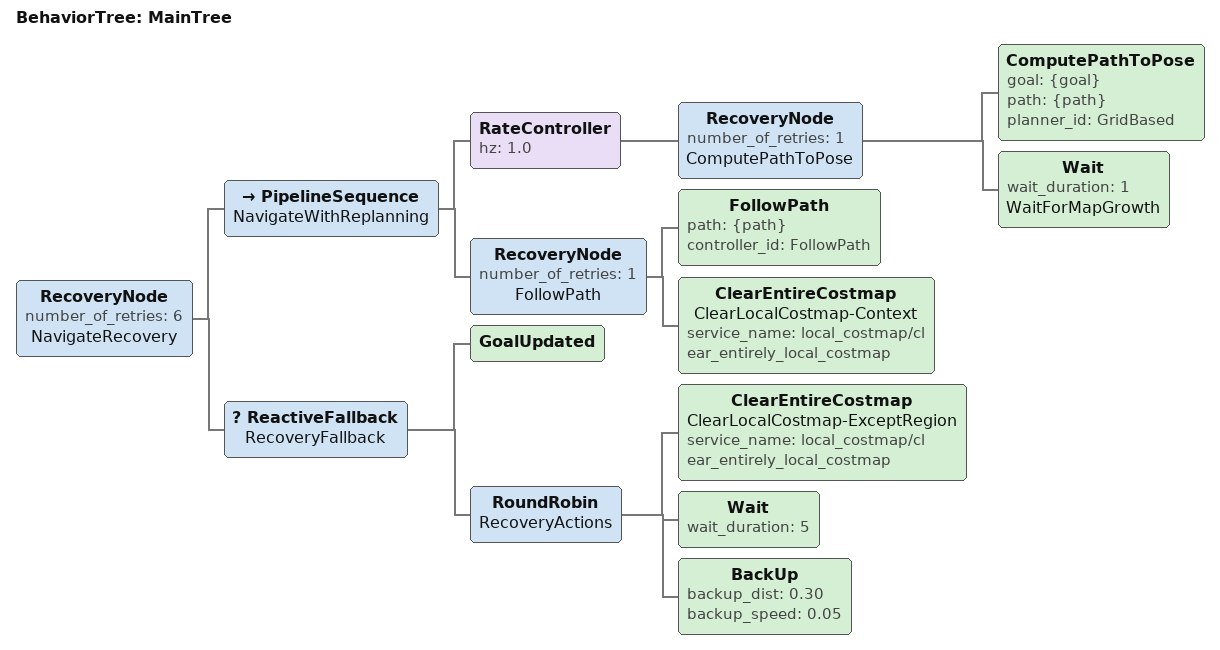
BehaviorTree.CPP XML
<?xml version="1.0"?>
<root main_tree_to_execute="MainTree">
  <BehaviorTree ID="MainTree">
    <RecoveryNode number_of_retries="6" name="NavigateRecovery">
      <PipelineSequence name="NavigateWithReplanning">
        <RateController hz="1.0">
          <RecoveryNode number_of_retries="1" name="ComputePathToPose">
            <ComputePathToPose goal="{goal}" path="{path}" planner_id="GridBased"/>
            <Wait wait_duration="1" name="WaitForMapGrowth"/>
          </RecoveryNode>
        </RateController>
        <RecoveryNode number_of_retries="1" name="FollowPath">
          <FollowPath path="{path}" controller_id="FollowPath"/>
          <ClearEntireCostmap name="ClearLocalCostmap-Context" service_name="local_costmap/clear_entirely_local_costmap"/>
        </RecoveryNode>
      </PipelineSequence>
      <ReactiveFallback name="RecoveryFallback">
        <GoalUpdated/>
        <RoundRobin name="RecoveryActions">
          <ClearEntireCostmap name="ClearLocalCostmap-ExceptRegion" service_name="local_costmap/clear_entirely_local_costmap"/>
          <Wait wait_duration="5"/>
          <BackUp backup_dist="0.30" backup_speed="0.05"/>
        </RoundRobin>
      </ReactiveFallback>
    </RecoveryNode>
  </BehaviorTree>
</root>
